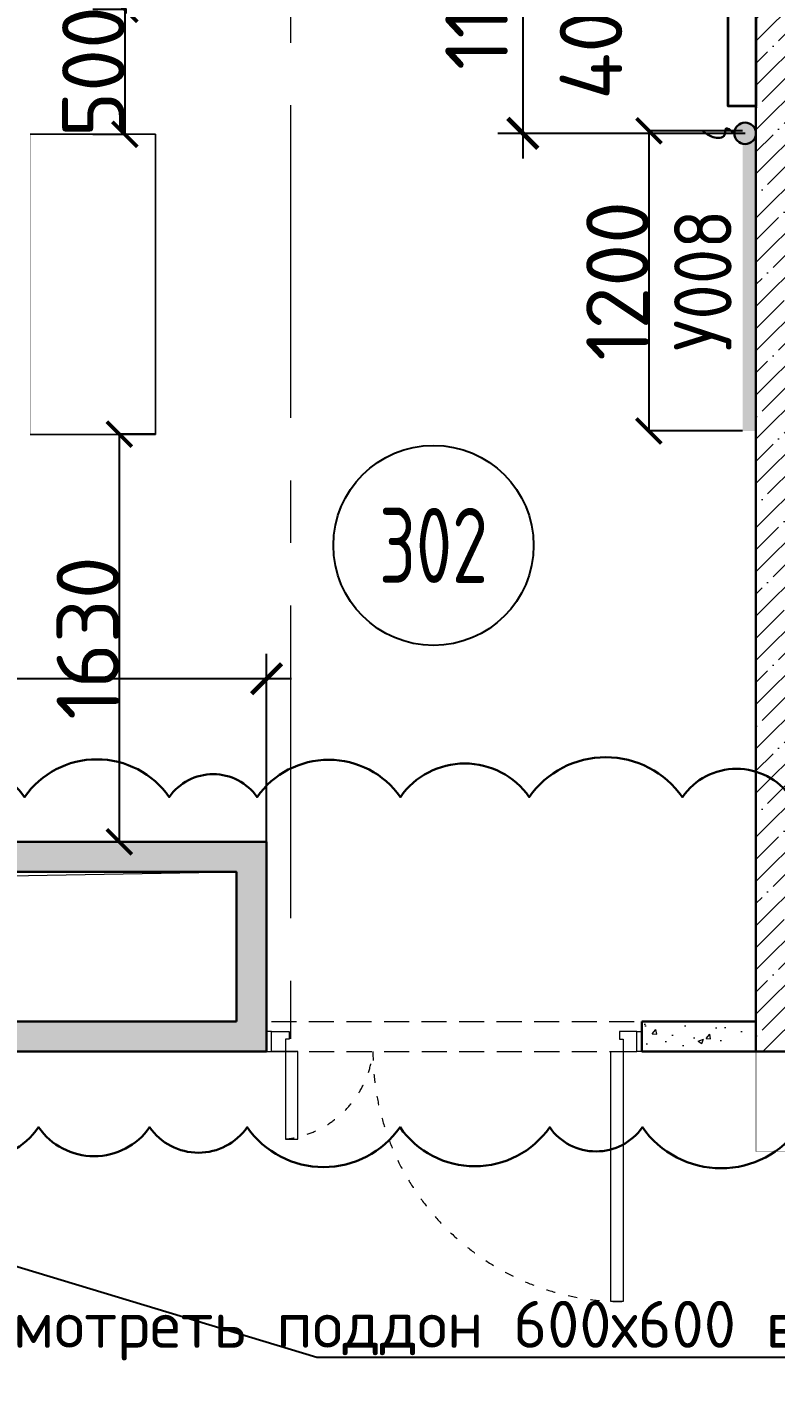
# Model space of a CAD drawing. Header units: millimetres. Extents: x -8417289 to 9420486, y 0 to 166066.
# Drawn here: x 80590 to 83579, y 77283 to 82676 of the extents above; entities that cross this region are included whole.
import ezdxf
from ezdxf import colors
from ezdxf.entities.mleader import LeaderData, LeaderLine
from ezdxf.enums import TextEntityAlignment as Align
from ezdxf.math import Vec2, Vec3

# ---------------------------------------------------------------- set-up
doc = ezdxf.new("R2010")
doc.units = ezdxf.units.MM
doc.header["$MEASUREMENT"] = 0
doc.header["$PDMODE"] = 3
doc.header["$PDSIZE"] = -4
for name, pattern in [('ACAD_ISO03W100', [30, 12, -18]), ('ADSK_Штриховая_ш2 п1', [3, 2, -1]), ('CENTER', [2, 1.25, -0.25, 0.25, -0.25])]:
    doc.linetypes.add(name, pattern=pattern)
doc.layers.get('0').update_dxf_attribs({"color": 250, "lineweight": 9})
doc.layers.get('Defpoints').update_dxf_attribs({"color": 6})
for name, color, linetype, lineweight in [('АР_Двери', 175, 'Continuous', 18), ('АР_Маркер экспликации', 239, 'Continuous', 13), ('АР_Номер помещения', 1, 'Continuous', 25), ('АР_Оси', 195, 'Continuous', 9), ('АР_Перегородки газоблок', 165, 'Continuous', 30), ('АР_Перегородки газоблок_Штрих', 165, 'Continuous', 5), ('АР_Сущ Несущая стена', 216, 'Continuous', 30), ('АР_тонкая линия', 250, 'Continuous', 0), ('АР_Штриховка монолит', 250, 'Continuous', 9), ('ТХ_мебель передв', 250, 'Continuous', 13), ('ТХ_обор_комп принт', 30, 'Continuous', 13), ('ТХ_ОСНОВНОЙ', 103, 'Continuous', 25)]:
    doc.layers.add(name, color=color, linetype=linetype, lineweight=lineweight)
for name, color, linetype in [('ТХ_мебель передв_поз', 251, 'Continuous'), ('ТХ_привязки_ЭО', 96, 'Continuous'), ('ТХ_примечание', 40, 'Continuous'), ('ТХ_размеры', 240, 'Continuous'), ('ТХ_розетки ЭО', 86, 'Continuous')]:
    doc.layers.add(name, color=color, linetype=linetype)
doc.styles.add('ISOCPEUR', font='isocpeur.TTF')
doc.styles.add('ISOCPEUR_1', font='isocpeur.TTF', dxfattribs={"width": 0.9, "height": 250})
doc.dimstyles.new('R_100', dxfattribs={"dimtxt": 270, "dimasz": 120, "dimexe": 100, "dimexo": 0, "dimgap": 60, "dimtad": 1, "dimdec": 0, "dimrnd": 50, "dimzin": 0, "dimdsep": 46, "dimtxsty": 'ISOCPEUR', "dimblk": 'ARCHTICK', "dimcen": 0, "dimdle": 100, "dimclrd": 256, "dimclre": 256, "dimclrt": 256, "dimadec": 0, "dimazin": 0, "dimtfac": 2, "dimtdec": 0, "dimtofl": 0, "dimtmove": 1, "dimatfit": 3, "dimfxl": 1, "dimtvp": 3, "dimtolj": 1, "dimtzin": 0, "dimarcsym": 0})
doc.dimstyles.new('Копия SPDS', dxfattribs={"dimtxt": 250, "dimasz": 100, "dimexe": 0.5, "dimexo": 0.625, "dimtad": 1, "dimdec": 0, "dimrnd": 10, "dimtxsty": 'ISOCPEUR', "dimblk": 'ARCHTICK', "dimcen": 2.5, "dimdle": 0.5, "dimclrd": 256, "dimclre": 256, "dimclrt": 256, "dimadec": 0, "dimazin": 2, "dimtfac": 0.75, "dimtdec": 0, "dimtmove": 1, "dimatfit": 3, "dimfxl": 1, "dimtolj": 1, "dimarcsym": 1})
pattern_1 = [(50, (0, 0), (215.17805, -18.82564), [22.5, -247.5]), (355, (0, 0), (-41.6254, 225.65764), [18, -198]), (100.45144, (17.93, -1.57), (173.55265, 206.832), [19.12206, -210.34263]), (46.1842, (0, 60), (320.1724, -49.6558), [33.75, -371.25]), (96.63564, (26.68, 55.86), (280.3986, 292.2356), [28.6831, -315.5141]), (351.18416, (0, 60), (280.3986, 292.2356), [27, -297]), (21, (30, 45), (179.07212, -120.78567), [22.5, -247.5]), (326, (30, 45), (72.9946, 217.545), [18, -198]), (71.45144, (44.92, 34.93), (252.0667, 96.75935), [19.12206, -210.34263]), (37.5, (0, 0), (3.647957, 99.868156), [0, -195.6, 0, -201, 0, -198.75]), (7.5, (0, 0), (78.92086, 118.32351), [0, -114.6, 0, -191.1, 0, -75.75]), (327.5, (-66.9, 0), (160.14673, -6.76646), [0, -75, 0, -234, 0, -310.5]), (317.5, (-96.9, 0), (174.95585, 30.0315), [0, -97.5, 0, -155.4, 0, -220.5])]

# ---------------------------------------------------------------- blocks, each defined once
blk = doc.blocks.new('Полуторная_на лестницу')
for points in [[(75, 80), (75, 1080), (124.9, 1080), (124.9, 80)], [(1375.1, 430), (1375.1, 80), (1425, 80), (1425, 430)]]:
    blk.add_lwpolyline(points, close=True)
for points in [[(0, 0), (0, 80), (20, 80), (20, 0), (0, 0)], [(20, 80), (20, 0), (90, 0), (90, 30), (75, 30), (75, 80), (20, 80)], [(1480, 80), (1480, 0), (1410, 0), (1410, 30), (1425, 30), (1425, 80), (1480, 80)], [(1500, 0), (1500, 80), (1480, 80), (1480, 0), (1500, 0)]]:
    blk.add_lwpolyline(points)
at = {"linetype": 'ACAD_ISO03W100', "ltscale": 3}
for centre, radius, start, end in [((75, 80), 1000, 0, 90), ((1465.4, 39.6), 392.5, 95.9075, 174.0925)]:
    blk.add_arc(centre, radius, start, end, dxfattribs=at)
blk = doc.blocks.new('*U208')
at = {"layer": 'АР_Номер помещения', "color": 7}
blk.add_circle((4758.4, -6644.8), 400, dxfattribs=at)
at = {"color": 7, "style": 'ISOCPEUR', "width": 0.7, "flags": 1}
blk.add_attdef('КАТЕГОРИЯ', (-499.2, -2092.2), '', height=250, dxfattribs=at)
at = {"layer": 'АР_Номер помещения', "color": 7, "style": 'ISOCPEUR', "width": 0.7}
blk.add_attdef('НОМЕР_ПОМЕЩЕНИЯ', text='', height=300, dxfattribs=at).set_placement((4758.4, -6644.8), align=Align.MIDDLE_CENTER)
blk = doc.blocks.new('_ArchTick')
at = {"color": 0, "linetype": 'ByBlock', "const_width": 0.15}
blk.add_lwpolyline([(-0.5, -0.5), (0.5, 0.5)], dxfattribs=at)
blk = doc.blocks.new('*D2325')
at = {"layer": 'Defpoints', "color": 0, "lineweight": 13, "transparency": 16777216}
for p in [(80852.6, 82747.1), (80852.6, 82247.1), (80980.6, 82247.1)]:
    blk.add_point(p, dxfattribs=at)
at = {"layer": 'ТХ_размеры', "lineweight": -2, "transparency": 16777216}
for p, q in [((80853.2, 82747.1), (80981.1, 82747.1)), ((80980.6, 82747.6), (80980.6, 82246.6)), ((80853.2, 82247.1), (80981.1, 82247.1))]:
    blk.add_line(p, q, dxfattribs=at)
at = {"layer": 'ТХ_размеры', "lineweight": -2, "transparency": 16777216, "xscale": 100, "yscale": 100, "zscale": 100}
for p, rotation in [((80980.6, 82747.1), 90), ((80980.6, 82247.1), 270)]:
    blk.add_blockref('_ArchTick', p, dxfattribs=dict(at, rotation=rotation))
at = {"layer": 'ТХ_размеры', "transparency": 16777216, "insert": (80855, 82497.1), "char_height": 250, "attachment_point": 5, "rotation": 90, "style": 'ISOCPEUR'}
blk.add_mtext('\\A1;500', dxfattribs=at)
blk = doc.blocks.new('*D2328')
at = {"layer": 'Defpoints', "color": 0, "lineweight": 13, "ltscale": 0.1, "transparency": 16777216}
for p in [(83449.5, 82260.9), (83075, 81061), (83449.4, 81061)]:
    blk.add_point(p, dxfattribs=at)
at = {"layer": 'ТХ_размеры', "lineweight": -2, "ltscale": 0.1, "transparency": 16777216}
for p, q in [((83448.9, 82260.9), (83074.5, 82260.9)), ((83075, 82261.4), (83075, 81060.5)), ((83448.8, 81061), (83074.5, 81061))]:
    blk.add_line(p, q, dxfattribs=at)
at = {"layer": 'ТХ_размеры', "lineweight": -2, "ltscale": 0.1, "transparency": 16777216, "xscale": 100, "yscale": 100, "zscale": 100}
for p, rotation in [((83075, 82260.9), 90), ((83075, 81061), 270)]:
    blk.add_blockref('_ArchTick', p, dxfattribs=dict(at, rotation=rotation))
at = {"layer": 'ТХ_размеры', "ltscale": 0.1, "transparency": 16777216, "insert": (82949.4, 81661), "char_height": 250, "attachment_point": 5, "rotation": 90, "style": 'ISOCPEUR'}
blk.add_mtext('\\A1;1200', dxfattribs=at)
blk = doc.blocks.new('У018')
at = {"layer": 'ТХ_мебель передв', "ltscale": 100, "const_width": 2}
blk.add_lwpolyline([(94750.1, 82280.2), (95250.1, 82280.2), (95250.1, 81080.2), (94750.1, 81080.2)], close=True, dxfattribs=at)
blk = doc.blocks.new('У101')
at = {"layer": 'ТХ_мебель передв', "const_width": 2}
blk.add_lwpolyline([(341447.9, -227857.8), (342147.9, -227857.8), (342147.9, -228257.8), (341447.9, -228257.8)], close=True, dxfattribs=at)
blk = doc.blocks.new('*D2196')
at = {"layer": 'Defpoints', "color": 0, "lineweight": 13, "transparency": 16777216}
for p in [(81102.6, 81048.1), (80958.5, 79418.5), (81102.6, 79418.5)]:
    blk.add_point(p, dxfattribs=at)
at = {"layer": 'ТХ_размеры', "lineweight": -2, "transparency": 16777216}
for p, q in [((81102, 81048.1), (80958, 81048.1)), ((80958.5, 81048.6), (80958.5, 79418)), ((81102, 79418.5), (80958, 79418.5))]:
    blk.add_line(p, q, dxfattribs=at)
at = {"layer": 'ТХ_размеры', "lineweight": -2, "transparency": 16777216, "xscale": 100, "yscale": 100, "zscale": 100}
for p, rotation in [((80958.5, 81048.1), 90), ((80958.5, 79418.5), 270)]:
    blk.add_blockref('_ArchTick', p, dxfattribs=dict(at, rotation=rotation))
at = {"layer": 'ТХ_размеры', "transparency": 16777216, "insert": (80832.9, 80233.3), "char_height": 250, "attachment_point": 5, "rotation": 90, "style": 'ISOCPEUR'}
blk.add_mtext('\\A1;1630', dxfattribs=at)
blk = doc.blocks.new('*D3024')
at = {"layer": 'Defpoints', "color": 0, "lineweight": 13, "ltscale": 100, "transparency": 16777216}
for p in [(82726.6, 83350.6), (82571.3, 82250.6), (83459.4, 82250.6)]:
    blk.add_point(p, dxfattribs=at)
at = {"layer": 'ТХ_привязки_ЭО', "lineweight": -2, "ltscale": 100, "transparency": 16777216}
for p, q in [((82571.3, 83450.6), (82571.3, 82150.6)), ((82726.6, 83350.6), (82471.3, 83350.6)), ((83459.4, 82250.6), (82471.3, 82250.6))]:
    blk.add_line(p, q, dxfattribs=at)
at = {"layer": 'ТХ_привязки_ЭО', "lineweight": -2, "ltscale": 100, "transparency": 16777216, "xscale": 120, "yscale": 120, "zscale": 120}
for p, rotation in [((82571.3, 83350.6), 90), ((82571.3, 82250.6), 270)]:
    blk.add_blockref('_ArchTick', p, dxfattribs=dict(at, rotation=rotation))
at = {"layer": 'ТХ_привязки_ЭО', "ltscale": 100, "transparency": 16777216, "insert": (82386.3, 82800.6), "char_height": 250, "attachment_point": 5, "rotation": 90, "style": 'ISOCPEUR'}
blk.add_mtext('\\A1;1100', dxfattribs=at)
blk = doc.blocks.new('*D3026')
at = {"layer": 'Defpoints', "color": 0, "lineweight": 13, "ltscale": 100, "transparency": 16777216}
for p in [(83100.5, 83350.6), (83006.9, 82950.6), (83502.5, 82950.6)]:
    blk.add_point(p, dxfattribs=at)
at = {"layer": 'ТХ_привязки_ЭО', "lineweight": -2, "ltscale": 100, "transparency": 16777216}
for p, q in [((83006.9, 83450.6), (83006.9, 82850.6)), ((83100.5, 83350.6), (82906.9, 83350.6)), ((83502.5, 82950.6), (82906.9, 82950.6))]:
    blk.add_line(p, q, dxfattribs=at)
at = {"layer": 'ТХ_привязки_ЭО', "lineweight": -2, "ltscale": 100, "transparency": 16777216, "xscale": 120, "yscale": 120, "zscale": 120}
for p, rotation in [((83006.9, 83350.6), 90), ((83006.9, 82950.6), 270)]:
    blk.add_blockref('_ArchTick', p, dxfattribs=dict(at, rotation=rotation))
at = {"layer": 'ТХ_привязки_ЭО', "ltscale": 100, "transparency": 16777216, "insert": (82843.3, 82649.9), "char_height": 250, "attachment_point": 5, "rotation": 90, "style": 'ISOCPEUR'}
blk.add_mtext('\\A1;400', dxfattribs=at)
blk = doc.blocks.new('A$Cac6d02b9')
at = {"lineweight": 30}
h = blk.add_hatch(color=256, dxfattribs=at)
edge = h.paths.add_edge_path()
edge.add_arc((43.1, 43.1), 43.1, 0, 360)
blk.add_circle((43.1, 43.1), 43.1, dxfattribs=at)
blk.add_spline([(33.3, 212.6), (58.3, 170.6), (49.2, 125.1), (25.4, 120.5), (43.1, 86.2)], degree=3, dxfattribs=at)
blk = doc.blocks.new('*D3028')
at = {"layer": 'Defpoints', "color": 0, "linetype": 'ByBlock', "lineweight": 13, "ltscale": 500, "transparency": 16777216}
for p in [(78047, 80070.1), (78047, 79668.5), (81547, 79418.5)]:
    blk.add_point(p, dxfattribs=at)
at = {"layer": 'ТХ_привязки_ЭО', "linetype": 'ByBlock', "lineweight": -2, "ltscale": 500, "transparency": 16777216}
for p, q in [((78047, 79668.5), (78047, 80170.1)), ((81547, 79418.5), (81547, 80170.1)), ((81647, 80070.1), (77947, 80070.1))]:
    blk.add_line(p, q, dxfattribs=at)
at = {"layer": 'ТХ_привязки_ЭО', "linetype": 'ByBlock', "lineweight": -2, "ltscale": 500, "transparency": 16777216, "xscale": 120, "yscale": 120, "zscale": 120, "rotation": 180}
blk.add_blockref('_ArchTick', (78047, 80070.1), dxfattribs=at)
at = {"layer": 'ТХ_привязки_ЭО', "linetype": 'ByBlock', "lineweight": -2, "ltscale": 500, "transparency": 16777216, "xscale": 120, "yscale": 120, "zscale": 120}
blk.add_blockref('_ArchTick', (81547, 80070.1), dxfattribs=at)
at = {"layer": 'ТХ_привязки_ЭО', "linetype": 'ByBlock', "lineweight": 13, "ltscale": 500, "transparency": 16777216, "insert": (79829.5, 80265.1), "char_height": 270, "attachment_point": 5, "style": 'ISOCPEUR'}
blk.add_mtext('\\A1;3500', dxfattribs=at)

msp = doc.modelspace()

# ---------------------------------------------------------------- hatches: boundary and pattern name
at = {"layer": 'АР_Перегородки газоблок_Штрих', "ltscale": 100}
h = msp.add_hatch(dxfattribs=at)
h.set_pattern_fill('AR-CONC', color=256, scale=30)
h.set_pattern_definition([(50, (0, 100), (215.17805, -18.82564), [22.5, -247.5]), (355, (0, 100), (-41.6254, 225.65764), [18, -198]), (100.45144, (17.93, 98.43), (173.55265, 206.832), [19.12206, -210.34263]), (46.1842, (0, 160), (320.1724, -49.6558), [33.75, -371.25]), (96.63564, (26.68, 155.86), (280.3986, 292.2356), [28.6831, -315.5141]), (351.18416, (0, 160), (280.3986, 292.2356), [27, -297]), (21, (30, 145), (179.07212, -120.78567), [22.5, -247.5]), (326, (30, 145), (72.9946, 217.545), [18, -198]), (71.45144, (44.92, 134.93), (252.0667, 96.75935), [19.12206, -210.34263]), (37.5, (0, 100), (3.647957, 99.868156), [0, -195.6, 0, -201, 0, -198.75]), (7.5, (0, 100), (78.92086, 118.32351), [0, -114.6, 0, -191.1, 0, -75.75]), (327.5, (-66.9, 100), (160.14673, -6.76646), [0, -75, 0, -234, 0, -310.5]), (317.5, (-96.9, 100), (174.95585, 30.0315), [0, -97.5, 0, -155.4, 0, -220.5])])
h.paths.add_polyline_path([(81547, 79418.5), (75642.4, 79418.5), (75642.4, 79298.5), (81427, 79298.5), (81427, 78700.3), (81547, 78580.3)])
h.paths.add_polyline_path([(75642.4, 79418.5), (75237.5, 79418.5), (75237.5, 79298.5), (75642.4, 79298.5)])
h = msp.add_hatch(dxfattribs=at)
h.set_pattern_fill('AR-CONC', color=256, scale=30)
h.set_pattern_definition(pattern_1)
h.paths.add_polyline_path([(80534.8, 77348.7), (78157.8, 77348.7), (78157.8, 78580.3), (80414.9, 78580.3), (80415.2, 78439.9), (80535.2, 78440.2), (80534.9, 78580.3), (81547, 78580.3), (81427, 78700.3), (75390.2, 78700.4), (75237.5, 78700.4), (75237.5, 78580.4), (78037.8, 78580.3), (78037.8, 76146.4), (78152.9, 76146.4), (78157.8, 76151.3), (78157.8, 77228.7), (80414.8, 77228.7), (80415.2, 76265.7), (80535.2, 76265.7)])
h = msp.add_hatch(dxfattribs=at)
h.set_pattern_fill('AR-CONC', color=256, scale=30)
h.set_pattern_definition(pattern_1)
h.paths.add_polyline_path([(83502.5, 78700.3), (83047, 78700.3), (83047, 78580.3), (83502.5, 78580.3)])
at = {"layer": 'АР_Штриховка монолит', "ltscale": 100}
h = msp.add_hatch(dxfattribs=at)
h.set_pattern_fill('ANSI35', color=256, scale=500)
h.paths.add_polyline_path([(83802.5, 86350.7), (83502.5, 86350.7), (83502.5, 78580.3), (83802.5, 78580.3)])
at = {"layer": 'ТХ_мебель передв', "transparency": 33554508}
h = msp.add_hatch(color=256, dxfattribs=at)
h.dxf.hatch_style = 1
h.paths.add_polyline_path([(83449.5, 81061), (83502.5, 81061), (83502.5, 82259.7), (83449.5, 82259.7)])

# ---------------------------------------------------------------- linework, layer by layer
at = {"layer": 'Defpoints', "color": 4, "lineweight": 30}
for points in [[(83642, 79597.7, 0.520567), (83208.6, 79597.7, 0.520567), (82596.6, 79597.7, 0.520567), (82081.6, 79597.7, 0.520567), (81509, 79597.7, 0.520567), (81158.2, 79597.7, 0.520567), (80579.5, 79597.7, 0.520567), (80118.2, 79597.7, 0.520567), (79600.5, 79597.7, 0.520567), (79074.3, 79597.7, 0.520567), (78475.4, 79597.7, 0.520567), (78116.7, 79597.7, 0.520567), (77621.8, 79597.7, 0.520567), (76996.4, 79597.7, 0.520567), (76574.1, 79597.7, 0.520567), (76024.4, 79597.7, 0.520567), (75491.9, 79597.7, 0.520567), (74927.4, 79597.7, 0.520567)], [(74902, 78277.3, 0.520567), (75456.2, 78277.3, 0.520567), (75903.8, 78277.3, 0.520567), (76291.7, 78277.3, 0.520567), (76686.4, 78277.3, 0.520567), (77343, 78277.3, 0.520567), (77903.6, 78277.3, 0.520567), (78239.7, 78277.3, 0.520567), (78618.5, 78277.3, 0.520567), (79097.3, 78277.3, 0.520567), (79751.4, 78277.3, 0.520567), (80142.2, 78277.3, 0.520567), (80636, 78277.3, 0.520567), (81079.7, 78277.3, 0.520567), (81469.6, 78277.3, 0.520567), (82080.2, 78277.3, 0.520567), (82678.4, 78277.3, 0.520567), (83048.7, 78277.3, 0.520567), (83677.4, 78277.3, 0.520567)]]:
    msp.add_lwpolyline(points, format="xyb", dxfattribs=at)
at = {"layer": 'АР_Оси', "linetype": 'CENTER', "ltscale": 1000}
msp.add_line((81642.4, 134363.2), (81642.4, 78630.8), dxfattribs=at)
at = {"layer": 'АР_Перегородки газоблок', "ltscale": 100}
for p, q in [((81547, 79418.5), (81547, 78700.3)), ((81427, 78700.3), (81427, 79298.5))]:
    msp.add_line(p, q, dxfattribs=at)
for points in [[(75237.5, 79418.5), (81547, 79418.5)], [(81427, 79298.5), (75237.5, 79298.5)], [(75237.5, 78700.3), (81427, 78700.3)], [(81547, 78700.3), (81547, 78580.3)], [(81547, 78700.3), (81547, 78700.3)], [(83047, 78580.3), (83047, 78700.3)], [(83047, 78700.3), (83502.5, 78700.3)], [(80534.9, 78580.3), (81547, 78580.3)], [(83047, 78580.3), (83502.5, 78580.3)]]:
    msp.add_lwpolyline(points, dxfattribs=at)
at = {"layer": 'АР_Сущ Несущая стена', "ltscale": 100}
for p, q in [((83502.5, 86350.7), (83502.5, 78580.3)), ((83502.5, 78580.3), (83802.5, 78580.3))]:
    msp.add_line(p, q, dxfattribs=at)
at = {"layer": 'АР_тонкая линия', "linetype": 'ADSK_Штриховая_ш2 п1', "ltscale": 50}
for p, q in [((81566.4, 78700.3), (83047, 78700.3)), ((81567, 78580.3), (83047, 78580.3))]:
    msp.add_line(p, q, dxfattribs=at)
at = {"layer": 'АР_тонкая линия', "color": 18, "ltscale": 100, "true_color": 0x000000}
msp.add_lwpolyline([(75652.5, 78700.4), (75747.3, 79198.5), (81428.8, 79298.3)], dxfattribs=at)
at = {"layer": 'ТХ_мебель передв'}
for p, q in [((81102.6, 82247.1), (80602.6, 82247.1)), ((81102.6, 82247.1), (80602.6, 82247.1)), ((80602.6, 82247.1), (81102.6, 82247.1)), ((81102.6, 81647.1), (81102.6, 82247.1)), ((81102.6, 81647.1), (81102.6, 82247.1)), ((81102.6, 82247.1), (81102.6, 81647.1)), ((81102.6, 81047.1), (81102.6, 81647.1)), ((81102.6, 81047.1), (81102.6, 81647.1)), ((81102.6, 81647.1), (81102.6, 81047.1)), ((80602.6, 81047.1), (81102.6, 81047.1)), ((80602.6, 81047.1), (81102.6, 81047.1)), ((81102.6, 81047.1), (80602.6, 81047.1))]:
    msp.add_line(p, q, dxfattribs=at)
at = {"layer": 'ТХ_обор_комп принт', "lineweight": 35}
msp.add_lwpolyline([(83502.5, 82359.7), (83391.2, 82359.7), (83391.2, 84334.5), (83502.5, 84334.5)], close=True, dxfattribs=at)

# ---------------------------------------------------------------- block references
at = {"layer": 'АР_Двери', "rotation": 180}
msp.add_blockref('Полуторная_на лестницу', (83047, 78660.3), dxfattribs=at)
at = {"layer": 'АР_Маркер экспликации', "color": 7}
ref = msp.add_blockref('*U208', (77455.6, 87248.3), dxfattribs=at)
ref.add_attrib('НОМЕР_ПОМЕЩЕНИЯ', '302', dxfattribs={"layer": 'АР_Номер помещения', "color": 7, "height": 300, "style": 'ISOCPEUR', "width": 0.7}).set_placement((82214, 80603.5), align=Align.MIDDLE_CENTER)
at = {"layer": 'ТХ_мебель передв'}
msp.add_blockref('У018', (-14147.5, -33.1), dxfattribs=at)
at = {"layer": 'ТХ_ОСНОВНОЙ'}
msp.add_blockref('У101', (-257945.4, 306438.1), dxfattribs=at)
at = {"layer": 'ТХ_розетки ЭО', "color": 1, "lineweight": 60, "ltscale": 100, "xscale": -1, "rotation": 90}
msp.add_blockref('A$Cac6d02b9', (83502.5, 82294), dxfattribs=at)

# ---------------------------------------------------------------- texts
at = {"layer": 'ТХ_мебель передв_поз', "style": 'ISOCPEUR_1', "width": 0.9}
msp.add_text('У008', height=230, rotation=90, dxfattribs=at).set_placement((83405.5, 81379.9))

# ---------------------------------------------------------------- dimensions: what is measured, and where the dimension line sits
at = {"layer": 'ТХ_привязки_ЭО', "ltscale": 100}
dim = msp.add_linear_dim(base=(82571.3, 82250.6), p1=(82726.6, 83350.6), p2=(83459.4, 82250.6), angle=90, dimstyle='R_100', override={"dimtxt": 250, "dimpost": '\\X'}, dxfattribs=at)
dim.commit()
dim.dimension.update_dxf_attribs({"geometry": '*D3024', "text_midpoint": (82386.3, 82800.6)})
dim = msp.add_linear_dim(base=(83006.9, 82950.6), p1=(83100.5, 83350.6), p2=(83502.5, 82950.6), angle=90, dimstyle='R_100', override={"dimtxt": 250, "dimpost": '\\X'}, dxfattribs=at)
dim.commit()
dim.dimension.update_dxf_attribs({"geometry": '*D3026', "text_midpoint": (83028.3, 82649.9), "dimtype": 160})
at = {"layer": 'ТХ_привязки_ЭО', "linetype": 'ByBlock', "lineweight": 13, "ltscale": 500}
dim = msp.add_linear_dim(base=(78047, 80070.1), p1=(81547, 79418.5), p2=(78047, 79668.5), dimstyle='R_100', override={"dimpost": '\\X'}, dxfattribs=at)
dim.commit()
dim.dimension.update_dxf_attribs({"geometry": '*D3028', "text_midpoint": (79829.5, 80070.1), "dimtype": 160})
at = {"layer": 'ТХ_размеры'}
dim = msp.add_linear_dim(base=(80980.6, 82247.1), p1=(80852.6, 82747.1), p2=(80852.6, 82247.1), angle=90, dimstyle='Копия SPDS', override={"dimclrt": 256}, dxfattribs=at)
dim.commit()
dim.dimension.update_dxf_attribs({"geometry": '*D2325', "text_midpoint": (80980.6, 82497.1), "dimtype": 160})
at = {"layer": 'ТХ_размеры', "ltscale": 0.1}
dim = msp.add_linear_dim(base=(83075, 81061), p1=(83449.5, 82260.9), p2=(83449.4, 81061), angle=90, dimstyle='Копия SPDS', dxfattribs=at)
dim.commit()
dim.dimension.update_dxf_attribs({"geometry": '*D2328', "text_midpoint": (82949.4, 81661)})
at = {"layer": 'ТХ_размеры'}
dim = msp.add_linear_dim(base=(80958.5, 79418.5), p1=(81102.6, 81048.1), p2=(81102.6, 79418.5), angle=90, dimstyle='Копия SPDS', dxfattribs=at)
dim.commit()
dim.dimension.update_dxf_attribs({"geometry": '*D2196', "text_midpoint": (80832.9, 80233.3)})

# ---------------------------------------------------------------- leaders
at = {"layer": 'ТХ_примечание'}
ml = msp.add_multileader_mtext('Standard', dxfattribs=at)
ml.set_content('\\pxsm1,qc;{\\C256;предусмотреть поддон 600х600 в строительном исполнении}', color=7, style='ISOCPEUR')
ml.set_leader_properties(color=256, lineweight=25)
ml.build(insert=Vec2(0, 0))
ml.multileader.update_dxf_attribs({"text_left_attachment_type": 6, "text_right_attachment_type": 6, "dogleg_length": 150, "arrow_head_size": 225, "scale": 75})
ctx = ml.context
ctx.base_point, ctx.scale, ctx.char_height, ctx.arrow_head_size, ctx.landing_gap_size, ctx.plane_origin = Vec3(81897.5, 77358.5, -0.6), 75, 187.5, 225, 150, Vec3(107560.1, 62286.1, -0.6)
ctx.left_attachment, ctx.right_attachment, ctx.text_align_type = 6, 6, 1
notes = []
notes.append((ctx, [(0, (1, 1, 0), (81747.5, 77358.5, -0.6), (1, 0), 150, [(1, [(78393.2, 78373.6, -0.6)], 0, [])])]))
ctx.mtext.insert, ctx.mtext.width, ctx.mtext.defined_height, ctx.mtext.alignment, ctx.mtext.line_spacing_factor, ctx.mtext.flow_direction = Vec3(83359.3, 77583.5, -0.6), 2623.525, 2263.3, 2, 0.8, 5
for ctx, leaders in notes:
    for number, flags, end, landing, length, lines in leaders:
        leader = LeaderData()
        leader.index, (leader.has_last_leader_line, leader.has_dogleg_vector, leader.attachment_direction) = number, flags
        leader.last_leader_point, leader.dogleg_vector, leader.dogleg_length = Vec3(end), Vec3(landing), length
        for number, points, colour, breaks in lines:
            line = LeaderLine()
            line.index, line.vertices, line.color, line.breaks = number, Vec3.list(points), colors.encode_raw_color(colour), breaks
            leader.lines.append(line)
        ctx.leaders.append(leader)

doc.saveas('drawing.dxf')
